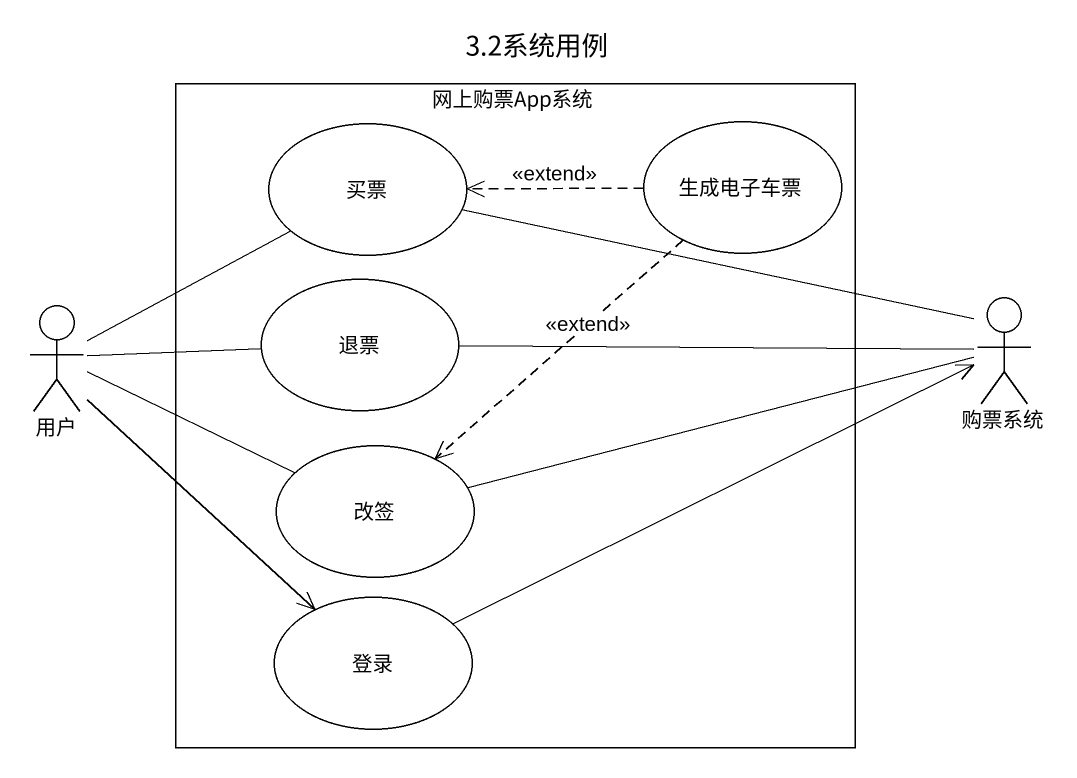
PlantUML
@startuml
title 3.2系统用例
rectangle 网上购票App系统 {
  usecase 买票
  usecase 生成电子车票
  usecase 退票
  usecase 改签
  usecase 登录
}
actor 用户
actor 购票系统
买票 -right- 购票系统
生成电子车票 .left.> 买票 : <<extend>>
生成电子车票 ..> 改签 : <<extend>>
用户 -up- 买票
用户 -right- 退票
用户 -right- 改签
用户 --> 登录
退票 -right- 购票系统
改签 -right- 购票系统
登录 -right-> 购票系统
@enduml
